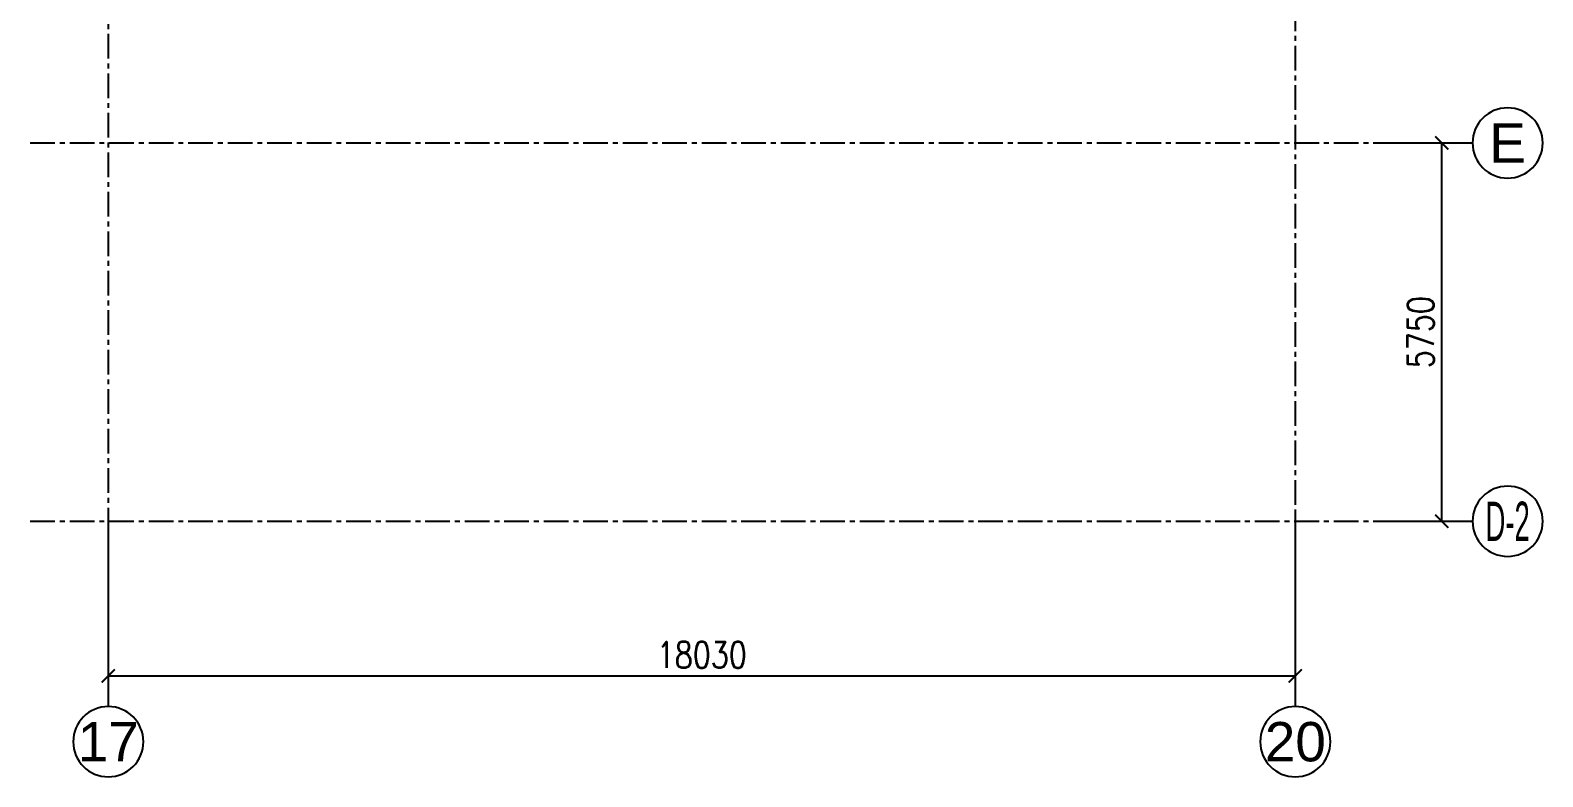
# Model space of a CAD drawing. Header units: millimetres. Extents: x -6033 to 120673, y -4970 to 90533.
# Drawn here: x 95200 to 118173, y 2380 to 13727 of the extents above; entities that cross this region are included whole.
import ezdxf
from ezdxf.enums import TextEntityAlignment as Align

# ---------------------------------------------------------------- set-up
doc = ezdxf.new("R2010")
doc.units = ezdxf.units.MM
doc.linetypes.add('I-AR$0$CENTER', pattern=[2, 1.25, -0.25, 0.25, -0.25])
doc.layers.get('DefPoints').update_dxf_attribs({"color": 250})
for name, color, linetype in [('I-AR$0$0-建-轴号', 1, 'Continuous'), ('I-AR$0$AXIS_TEXT', 7, 'Continuous'), ('I-AR$0$GZET_DIM_1-200_平面尺寸标注', 1, 'Continuous')]:
    doc.layers.add(name, color=color, linetype=linetype)
doc.layers.add('I-AR$0$GZET_COL_GRID_1-200_轴线', color=8, linetype='I-AR$0$CENTER', lineweight=25)
doc.styles.add('I-AR$0$GZET-DIMT', font='romans.shx', dxfattribs={"width": 0.8})
doc.styles.add('I-AR$0$GZET-HT', font='arial.ttf', dxfattribs={"width": 0.8})
doc.dimstyles.new('I-AR$0$GZET_200', dxfattribs={"dimscale": 200, "dimtxt": 2, "dimasz": 1, "dimexe": 1, "dimexo": 1.5, "dimgap": 0.6, "dimtad": 1, "dimdec": 0, "dimrnd": 0.005, "dimzin": 0, "dimdsep": 46, "dimtxsty": 'I-AR$0$GZET-DIMT', "dimblk": 'I-AR$0$_ArchTick', "dimcen": 0.125, "dimclrd": 1, "dimclre": 1, "dimclrt": 2, "dimadec": 0, "dimazin": 0, "dimtfac": 1, "dimtdec": 0, "dimtix": 1, "dimtmove": 2, "dimatfit": 3, "dimldrblk": 'I-AR$0$_Dot', "dimfxl": 1, "dimtvp": 1, "dimtolj": 1, "dimtzin": 0, "dimarcsym": 0})

# ---------------------------------------------------------------- blocks, each defined once
blk = doc.blocks.new('I-AR$0$_ArchTick')
at = {"color": 2, "linetype": 'ByBlock', "const_width": 0.15}
blk.add_lwpolyline([(-0.5, -0.5), (0.5, 0.5)], dxfattribs=at)
blk = doc.blocks.new('*D329')
at = {"layer": 'DefPoints', "color": 0, "transparency": 16777216}
for p in [(115441.1066656661, 12013.13815035684), (116640.0000000007, 12013.13815035684), (115441.1066656661, 6263.138150356845)]:
    blk.add_point(p, dxfattribs=at)
at = {"layer": 'I-AR$0$GZET_DIM_1-200_平面尺寸标注', "color": 1, "lineweight": -2, "transparency": 16777216}
for p, q in [((115741.1066656661, 12013.13815035684), (116840.0000000007, 12013.13815035684)), ((116640.0000000007, 6263.138150356845), (116640.0000000007, 12013.13815035684)), ((115741.1066656661, 6263.138150356845), (116840.0000000007, 6263.138150356845))]:
    blk.add_line(p, q, dxfattribs=at)
at = {"layer": 'I-AR$0$GZET_DIM_1-200_平面尺寸标注', "color": 1, "lineweight": -2, "transparency": 16777216, "xscale": 200, "yscale": 200, "zscale": 200}
for p, rotation in [((116640.0000000007, 12013.13815035684), 90), ((116640.0000000007, 6263.138150356845), 270)]:
    blk.add_blockref('I-AR$0$_ArchTick', p, dxfattribs=dict(at, rotation=rotation))
at = {"layer": 'I-AR$0$GZET_DIM_1-200_平面尺寸标注', "color": 2, "transparency": 16777216, "insert": (116320.0000000007, 9138.13815035681), "char_height": 400, "attachment_point": 5, "rotation": 90, "style": 'I-AR$0$GZET-DIMT'}
blk.add_mtext('\\A1;5750', dxfattribs=at)
blk = doc.blocks.new('I-AR$0$_Dot')
at = {"color": 0, "linetype": 'ByBlock', "lineweight": -2}
blk.add_line((-0.5, 0), (-1, 0), dxfattribs=at)
at = {"color": 0, "linetype": 'ByBlock', "const_width": 0.5}
blk.add_lwpolyline([(-0.25, 0, 1), (0.25, 0, 1)], format="xyb", close=True, dxfattribs=at)
blk = doc.blocks.new('I-AR$0$_AXISO')
blk.add_circle((0, 0), 0.5)
at = {"layer": 'I-AR$0$AXIS_TEXT', "style": 'I-AR$0$GZET-HT'}
blk.add_attdef('A', text='', height=0.56, dxfattribs=at).set_placement((0, 0), align=Align.MIDDLE_CENTER)
blk = doc.blocks.new('*D330')
at = {"layer": 'DefPoints', "color": 0, "transparency": 16777216}
for p in [(96385.00000000003, 4970.239104365595), (114415, 4709.657188308032), (114415, 3913.138150356841)]:
    blk.add_point(p, dxfattribs=at)
at = {"layer": 'I-AR$0$GZET_DIM_1-200_平面尺寸标注', "color": 1, "lineweight": -2, "transparency": 16777216}
for p, q in [((96385.00000000003, 4670.239104365595), (96385.00000000003, 3713.138150356841)), ((114415, 4409.657188308032), (114415, 3713.138150356841)), ((96385.00000000003, 3913.138150356841), (114415, 3913.138150356841))]:
    blk.add_line(p, q, dxfattribs=at)
at = {"layer": 'I-AR$0$GZET_DIM_1-200_平面尺寸标注', "color": 1, "lineweight": -2, "transparency": 16777216, "xscale": 200, "yscale": 200, "zscale": 200, "rotation": 180}
blk.add_blockref('I-AR$0$_ArchTick', (96385.00000000003, 3913.138150356841), dxfattribs=at)
at = {"layer": 'I-AR$0$GZET_DIM_1-200_平面尺寸标注', "color": 1, "lineweight": -2, "transparency": 16777216, "xscale": 200, "yscale": 200, "zscale": 200}
blk.add_blockref('I-AR$0$_ArchTick', (114415, 3913.138150356841), dxfattribs=at)
at = {"layer": 'I-AR$0$GZET_DIM_1-200_平面尺寸标注', "color": 2, "transparency": 16777216, "insert": (105400, 4233.138150356841), "char_height": 400, "attachment_point": 5, "style": 'I-AR$0$GZET-DIMT'}
blk.add_mtext('\\A1;18030', dxfattribs=at)
blk = doc.blocks.new('I-AR$0$海龙_1211170131')
at = {"layer": 'I-AR$0$0-建-轴号', "linetype": 'Continuous'}
for p, q in [((116415.0000000001, 11788.13815035684), (116881.6666666665, 11788.13815046314)), ((96160.0000000002, 6188.138150356841), (96160.00000000114, 3221.471483690271)), ((114190.0000000002, 6188.138150356841), (114190.0000000011, 3221.471483690271)), ((116415.0000000001, 6038.138150292842), (116881.6666666665, 6038.138150399143))]:
    blk.add_line(p, q, dxfattribs=at)
at = {"layer": 'I-AR$0$GZET_COL_GRID_1-200_轴线', "ltscale": 300}
for p, q in [((96160.00000000003, 18245), (96160.00000000003, 4688.138150356841)), ((114190, 17464.98270905274), (114190, 4688.138150356841)), ((94975, 11788.13815035684), (116415, 11788.13815035684)), ((94975, 6038.138150356841), (116415, 6038.138150356841))]:
    blk.add_line(p, q, dxfattribs=at)
at = {"layer": 'I-AR$0$0-建-轴号', "linetype": 'Continuous'}
ref = blk.add_blockref('I-AR$0$_AXISO', (117415, 11788.13815036419), dxfattribs=dict(at, xscale=-1066.666666666667, yscale=1066.666666666667, zscale=0.6666666666666664, rotation=180))
ref.add_attrib('A', 'E', dxfattribs={"layer": 'I-AR$0$AXIS_TEXT', "height": 597.3333333333333, "style": 'I-AR$0$GZET-HT'}).set_placement((117415, 11788.13815036419), align=Align.MIDDLE_CENTER)
ref = blk.add_blockref('I-AR$0$_AXISO', (117415, 6038.13815030019), dxfattribs=dict(at, xscale=-1066.666666666667, yscale=1066.666666666667, zscale=0.6666666666666664, rotation=180))
ref.add_attrib('A', 'D-2', dxfattribs={"layer": 'I-AR$0$AXIS_TEXT', "height": 597.3333333333333, "style": 'I-AR$0$GZET-HT', "width": 0.5}).set_placement((117415, 6038.13815030019), align=Align.MIDDLE_CENTER)
ref = blk.add_blockref('I-AR$0$_AXISO', (96160.00000000067, 2688.138150356841), dxfattribs=dict(at, xscale=-1066.666666666667, yscale=1066.666666666667, zscale=0.6666666666666664, rotation=180))
ref.add_attrib('A', '17', dxfattribs={"layer": 'I-AR$0$AXIS_TEXT', "height": 597.3333333333333, "style": 'I-AR$0$GZET-HT'}).set_placement((96160.00000000067, 2688.138150356841), align=Align.MIDDLE_CENTER)
ref = blk.add_blockref('I-AR$0$_AXISO', (114190.0000000006, 2688.138150356841), dxfattribs=dict(at, xscale=-1066.666666666667, yscale=1066.666666666667, zscale=0.6666666666666664, rotation=180))
ref.add_attrib('A', '20', dxfattribs={"layer": 'I-AR$0$AXIS_TEXT', "height": 597.3333333333333, "style": 'I-AR$0$GZET-HT'}).set_placement((114190.0000000006, 2688.138150356841), align=Align.MIDDLE_CENTER)
at = {"layer": 'I-AR$0$GZET_DIM_1-200_平面尺寸标注'}
dim = blk.add_linear_dim(base=(116415.0000000007, 11788.13815035684), p1=(115216.106665666, 6038.138150356841), p2=(115216.106665666, 11788.13815035684), angle=270, dimstyle='I-AR$0$GZET_200', dxfattribs=at)
dim.commit()
dim.dimension.update_dxf_attribs({"geometry": '*D329', "text_midpoint": (116095.0000000006, 8913.138150356812), "insert": (-225.0000000000073, -225)})
dim = blk.add_linear_dim(base=(114190, 3688.138150356841), p1=(96160.00000000003, 4745.239104365595), p2=(114190, 4484.657188308032), dimstyle='I-AR$0$GZET_200', dxfattribs=at)
dim.commit()
dim.dimension.update_dxf_attribs({"geometry": '*D330', "text_midpoint": (105175, 4008.138150356841), "insert": (-225.0000000000073, -225)})
blk = doc.blocks.new('I-AR')
at = {"layer": 'I-AR$0$GZET_COL_GRID_1-200_轴线'}
blk.add_blockref('I-AR$0$海龙_1211170131', (225.0000000000073, 225), dxfattribs=at)

msp = doc.modelspace()

# ---------------------------------------------------------------- block references
msp.add_blockref('I-AR', (0, 0))

doc.saveas('drawing.dxf')
